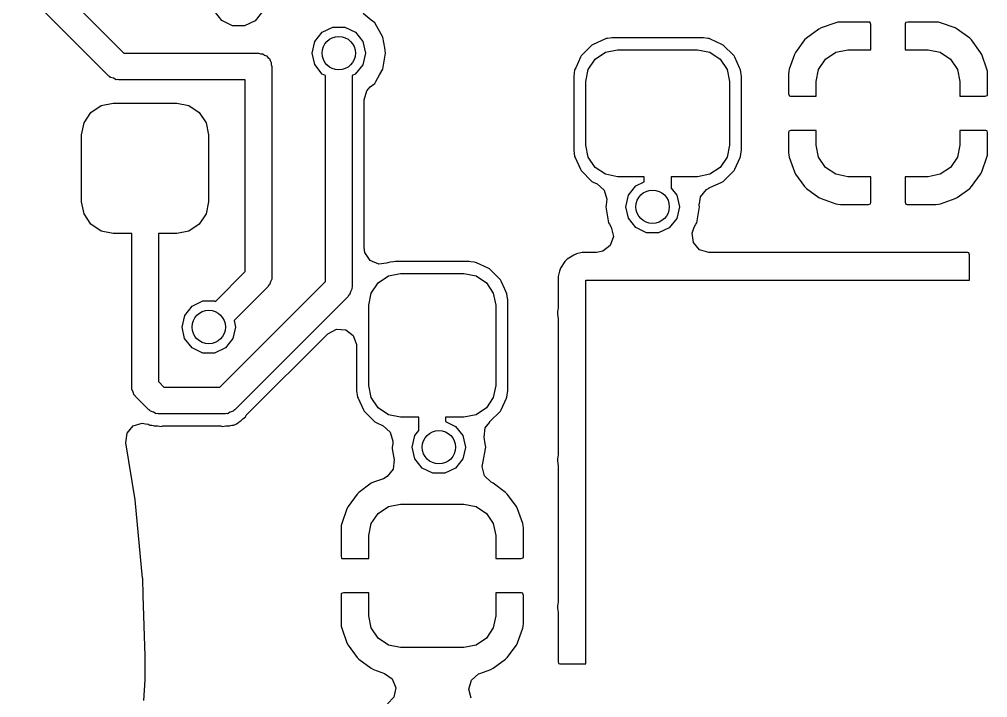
# Model space of a CAD drawing. Extents: x 115.8 to 161.6, y -138.1 to -93.2.
# Drawn here: x 146.81 to 154.06, y -115.57 to -110.5 of the extents above; entities that cross this region are included whole.
import ezdxf

# ---------------------------------------------------------------- set-up
doc = ezdxf.new("R2010")
doc.units = 0
doc.layers.add('BLACK', color=7, linetype='CONTINUOUS')

msp = doc.modelspace()

# ---------------------------------------------------------------- linework, layer by layer
at = {"layer": 'BLACK', "linetype": 'CONTINUOUS'}
for p, q in [((146.921, -110.079), (147.591, -110.75)), ((147.479, -110.921), (146.809, -110.25)), ((148.325, -110.506), (148.27, -110.436)), ((148.63, -110.437), (148.574, -110.507)), ((149.444, -110.504), (149.384, -110.453)), ((148.405, -110.545), (148.325, -110.506)), ((148.494, -110.545), (148.405, -110.545)), ((148.574, -110.507), (148.494, -110.545)), ((149.469, -110.524), (149.444, -110.504)), ((149.53, -110.63), (149.469, -110.524)), ((152.921, -110.522), (152.811, -110.561)), ((152.936, -110.519), (152.921, -110.522)), ((152.956, -110.517), (152.936, -110.519)), ((152.962, -110.517), (152.956, -110.517)), ((153.17, -110.517), (152.962, -110.517)), ((153.178, -110.519), (153.17, -110.517)), ((153.179, -110.52), (153.178, -110.519)), ((153.183, -110.535), (153.179, -110.52)), ((153.183, -110.725), (153.183, -110.535)), ((153.443, -110.523), (153.441, -110.531)), ((153.441, -110.531), (153.441, -110.725)), ((153.444, -110.521), (153.443, -110.523)), ((153.46, -110.517), (153.444, -110.521)), ((153.663, -110.517), (153.46, -110.517)), ((153.669, -110.517), (153.663, -110.517)), ((153.689, -110.519), (153.669, -110.517)), ((153.704, -110.522), (153.689, -110.519)), ((153.814, -110.561), (153.704, -110.522)), ((149.02, -110.663), (149.075, -110.593)), ((149.075, -110.593), (149.156, -110.555)), ((149.156, -110.555), (149.245, -110.555)), ((149.245, -110.555), (149.325, -110.594)), ((149.325, -110.594), (149.38, -110.663)), ((152.794, -110.57), (152.701, -110.638)), ((152.811, -110.561), (152.794, -110.57)), ((153.831, -110.57), (153.814, -110.561)), ((153.924, -110.638), (153.831, -110.57)), ((149, -110.75), (149.02, -110.663)), ((149.38, -110.663), (149.4, -110.75)), ((149.544, -110.711), (149.53, -110.63)), ((151.096, -110.69), (151.015, -110.771)), ((151.106, -110.685), (151.096, -110.69)), ((151.193, -110.645), (151.106, -110.685)), ((151.201, -110.641), (151.193, -110.645)), ((151.193, -110.645), (151.193, -110.645)), ((151.211, -110.64), (151.201, -110.641)), ((151.245, -110.635), (151.211, -110.64)), ((151.211, -110.64), (151.211, -110.64)), ((151.249, -110.634), (151.245, -110.635)), ((151.245, -110.635), (151.245, -110.635)), ((151.926, -110.634), (151.249, -110.634)), ((151.93, -110.635), (151.926, -110.634)), ((151.964, -110.64), (151.93, -110.635)), ((151.93, -110.635), (151.93, -110.635)), ((151.974, -110.641), (151.964, -110.64)), ((151.964, -110.64), (151.964, -110.64)), ((151.982, -110.645), (151.974, -110.641)), ((152.069, -110.685), (151.982, -110.645)), ((151.982, -110.645), (151.982, -110.645)), ((152.079, -110.69), (152.069, -110.685)), ((152.16, -110.771), (152.079, -110.69)), ((152.688, -110.651), (152.62, -110.744)), ((152.701, -110.638), (152.688, -110.651)), ((153.937, -110.651), (153.924, -110.638)), ((154.005, -110.744), (153.937, -110.651)), ((147.591, -110.75), (148.6, -110.75)), ((148.6, -110.75), (148.615, -110.755)), ((148.615, -110.755), (148.631, -110.755)), ((148.631, -110.755), (148.644, -110.764)), ((148.644, -110.764), (148.659, -110.769)), ((149.02, -110.836), (149, -110.75)), ((149.4, -110.751), (149.38, -110.837)), ((149.4, -110.75), (149.4, -110.751)), ((149.53, -110.87), (149.551, -110.75)), ((149.548, -110.731), (149.544, -110.711)), ((149.551, -110.75), (149.548, -110.731)), ((151.12, -110.795), (151.197, -110.743)), ((151.197, -110.743), (151.287, -110.725)), ((151.287, -110.725), (151.887, -110.725)), ((151.887, -110.725), (151.978, -110.743)), ((151.978, -110.743), (152.055, -110.795)), ((152.611, -110.761), (152.572, -110.871)), ((152.62, -110.744), (152.611, -110.761)), ((152.845, -110.795), (152.922, -110.743)), ((152.922, -110.743), (153.012, -110.725)), ((153.012, -110.725), (153.183, -110.725)), ((153.441, -110.725), (153.612, -110.725)), ((153.612, -110.725), (153.703, -110.743)), ((153.703, -110.743), (153.78, -110.795)), ((154.014, -110.761), (154.005, -110.744)), ((154.053, -110.871), (154.014, -110.761)), ((148.659, -110.769), (148.668, -110.782)), ((148.668, -110.782), (148.681, -110.791)), ((148.681, -110.791), (148.686, -110.806)), ((148.686, -110.806), (148.695, -110.819)), ((148.695, -110.819), (148.695, -110.835)), ((148.695, -110.835), (148.7, -110.85)), ((149.075, -110.906), (149.02, -110.836)), ((149.38, -110.837), (149.324, -110.907)), ((151.01, -110.781), (150.974, -110.859)), ((151.015, -110.771), (151.01, -110.781)), ((151.01, -110.781), (151.01, -110.781)), ((151.068, -110.872), (151.12, -110.795)), ((152.055, -110.795), (152.107, -110.872)), ((152.165, -110.781), (152.16, -110.771)), ((152.201, -110.859), (152.165, -110.781)), ((152.165, -110.781), (152.165, -110.781)), ((152.793, -110.872), (152.845, -110.795)), ((153.78, -110.795), (153.832, -110.872)), ((148.7, -110.85), (148.7, -112.427)), ((149.1, -110.918), (149.075, -110.906)), ((149.324, -110.907), (149.3, -110.918)), ((149.505, -110.912), (149.53, -110.87)), ((150.966, -110.876), (150.959, -110.924)), ((150.974, -110.859), (150.966, -110.876)), ((151.05, -110.962), (151.068, -110.872)), ((152.107, -110.872), (152.125, -110.962)), ((152.209, -110.876), (152.201, -110.859)), ((152.215, -110.924), (152.209, -110.876)), ((152.569, -110.886), (152.567, -110.906)), ((152.567, -110.906), (152.567, -110.912)), ((152.572, -110.871), (152.569, -110.886)), ((152.775, -110.962), (152.793, -110.872)), ((153.832, -110.872), (153.85, -110.962)), ((154.056, -110.886), (154.053, -110.871)), ((154.058, -110.906), (154.056, -110.886)), ((154.058, -110.912), (154.058, -110.906)), ((147.486, -110.924), (147.479, -110.921)), ((147.491, -110.931), (147.486, -110.924)), ((147.513, -110.938), (147.491, -110.931)), ((147.534, -110.949), (147.513, -110.938)), ((147.542, -110.948), (147.534, -110.949)), ((147.55, -110.95), (147.542, -110.948)), ((148.5, -110.95), (147.55, -110.95)), ((148.5, -112.385), (148.5, -110.95)), ((149.1, -112.459), (149.1, -110.918)), ((149.3, -110.918), (149.3, -112.5)), ((149.436, -111.003), (149.469, -110.976)), ((149.469, -110.976), (149.477, -110.962)), ((149.477, -110.962), (149.505, -110.912)), ((150.959, -110.924), (150.959, -111.476)), ((151.05, -111.438), (151.05, -110.962)), ((152.125, -110.962), (152.125, -111.438)), ((152.215, -111.476), (152.215, -110.924)), ((152.567, -110.912), (152.567, -111.053)), ((152.775, -111.071), (152.775, -110.962)), ((153.85, -110.962), (153.85, -111.071)), ((154.058, -111.057), (154.058, -110.912)), ((149.391, -111.1), (149.411, -111.032)), ((149.411, -111.032), (149.436, -111.003)), ((152.567, -111.053), (152.571, -111.068)), ((147.422, -111.143), (147.512, -111.125)), ((147.512, -111.125), (147.987, -111.125)), ((147.987, -111.125), (148.078, -111.143)), ((149.391, -112.205), (149.391, -111.1)), ((152.571, -111.068), (152.573, -111.069)), ((152.573, -111.069), (152.581, -111.071)), ((152.581, -111.071), (152.775, -111.071)), ((153.85, -111.071), (154.04, -111.071)), ((154.04, -111.071), (154.055, -111.067)), ((154.055, -111.067), (154.056, -111.065)), ((154.056, -111.065), (154.058, -111.057)), ((147.293, -111.272), (147.345, -111.195)), ((147.345, -111.195), (147.422, -111.143)), ((148.078, -111.143), (148.155, -111.195)), ((148.155, -111.195), (148.207, -111.272)), ((147.275, -111.362), (147.293, -111.272)), ((148.207, -111.272), (148.225, -111.362)), ((152.569, -111.335), (152.567, -111.343)), ((152.567, -111.343), (152.567, -111.488)), ((152.57, -111.333), (152.569, -111.335)), ((152.585, -111.329), (152.57, -111.333)), ((152.775, -111.329), (152.585, -111.329)), ((152.775, -111.438), (152.775, -111.329)), ((154.044, -111.329), (153.85, -111.329)), ((153.85, -111.329), (153.85, -111.438)), ((154.052, -111.331), (154.044, -111.329)), ((154.054, -111.332), (154.052, -111.331)), ((154.058, -111.347), (154.054, -111.332)), ((147.275, -111.862), (147.275, -111.362)), ((148.225, -111.362), (148.225, -111.862)), ((154.058, -111.488), (154.058, -111.347)), ((150.959, -111.476), (150.966, -111.524)), ((151.068, -111.528), (151.05, -111.438)), ((152.125, -111.438), (152.107, -111.528)), ((152.209, -111.524), (152.214, -111.488)), ((152.214, -111.488), (152.215, -111.476)), ((152.567, -111.488), (152.567, -111.494)), ((152.793, -111.528), (152.775, -111.438)), ((153.85, -111.438), (153.832, -111.528)), ((154.058, -111.494), (154.058, -111.488)), ((150.966, -111.524), (150.97, -111.532)), ((150.97, -111.532), (150.97, -111.532)), ((150.97, -111.532), (151.01, -111.619)), ((151.12, -111.605), (151.068, -111.528)), ((152.107, -111.528), (152.055, -111.605)), ((152.165, -111.619), (152.205, -111.532)), ((152.205, -111.532), (152.209, -111.524)), ((152.205, -111.532), (152.205, -111.532)), ((152.567, -111.494), (152.569, -111.514)), ((152.569, -111.514), (152.572, -111.529)), ((152.572, -111.529), (152.611, -111.639)), ((152.845, -111.605), (152.793, -111.528)), ((153.832, -111.528), (153.78, -111.605)), ((154.014, -111.639), (154.053, -111.529)), ((154.053, -111.529), (154.056, -111.514)), ((154.056, -111.514), (154.058, -111.494)), ((151.01, -111.619), (151.015, -111.629)), ((151.015, -111.629), (151.096, -111.71)), ((151.197, -111.657), (151.12, -111.605)), ((152.055, -111.605), (151.978, -111.657)), ((152.079, -111.71), (152.16, -111.629)), ((152.16, -111.629), (152.165, -111.619)), ((152.922, -111.657), (152.845, -111.605)), ((153.78, -111.605), (153.703, -111.657)), ((151.287, -111.675), (151.197, -111.657)), ((151.487, -111.675), (151.287, -111.675)), ((151.487, -111.714), (151.487, -111.675)), ((151.887, -111.675), (151.688, -111.675)), ((151.688, -111.675), (151.688, -111.76)), ((151.978, -111.657), (151.887, -111.675)), ((152.611, -111.639), (152.62, -111.656)), ((152.62, -111.656), (152.688, -111.749)), ((153.012, -111.675), (152.922, -111.657)), ((153.183, -111.675), (153.012, -111.675)), ((153.183, -111.869), (153.183, -111.675)), ((153.612, -111.675), (153.441, -111.675)), ((153.441, -111.675), (153.441, -111.865)), ((153.703, -111.657), (153.612, -111.675)), ((153.937, -111.749), (154.005, -111.656)), ((154.005, -111.656), (154.014, -111.639)), ((151.096, -111.71), (151.106, -111.715)), ((151.106, -111.715), (151.106, -111.715)), ((151.106, -111.715), (151.135, -111.728)), ((151.135, -111.728), (151.188, -111.775)), ((151.188, -111.775), (151.207, -111.843)), ((151.37, -111.813), (151.425, -111.743)), ((151.425, -111.743), (151.487, -111.714)), ((151.688, -111.76), (151.73, -111.813)), ((151.908, -111.826), (151.953, -111.77)), ((151.953, -111.77), (151.974, -111.76)), ((151.974, -111.759), (152.069, -111.715)), ((151.974, -111.76), (151.974, -111.759)), ((152.069, -111.715), (152.079, -111.71)), ((152.069, -111.715), (152.069, -111.715)), ((152.688, -111.749), (152.701, -111.762)), ((152.701, -111.762), (152.794, -111.83)), ((153.831, -111.83), (153.924, -111.762)), ((153.924, -111.762), (153.937, -111.749)), ((151.207, -111.843), (151.205, -111.864)), ((151.35, -111.9), (151.37, -111.813)), ((151.73, -111.813), (151.75, -111.9)), ((151.902, -111.878), (151.908, -111.826)), ((152.794, -111.83), (152.811, -111.839)), ((152.811, -111.839), (152.921, -111.878)), ((153.704, -111.878), (153.814, -111.839)), ((153.814, -111.839), (153.831, -111.83)), ((147.293, -111.953), (147.275, -111.862)), ((148.225, -111.862), (148.207, -111.953)), ((151.201, -111.889), (151.199, -111.9)), ((151.199, -111.9), (151.22, -112.02)), ((151.205, -111.864), (151.201, -111.889)), ((151.201, -111.889), (151.201, -111.889)), ((151.37, -111.986), (151.35, -111.9)), ((151.75, -111.901), (151.73, -111.987)), ((151.75, -111.9), (151.75, -111.901)), ((151.88, -112.02), (151.901, -111.9)), ((151.899, -111.889), (151.899, -111.878)), ((151.899, -111.878), (151.902, -111.878)), ((151.901, -111.9), (151.899, -111.889)), ((152.921, -111.878), (152.936, -111.881)), ((152.936, -111.881), (152.956, -111.883)), ((152.956, -111.883), (152.962, -111.883)), ((152.962, -111.883), (153.165, -111.883)), ((153.165, -111.883), (153.181, -111.879)), ((153.181, -111.879), (153.182, -111.877)), ((153.182, -111.877), (153.183, -111.869)), ((153.441, -111.865), (153.446, -111.88)), ((153.446, -111.88), (153.447, -111.881)), ((153.447, -111.881), (153.455, -111.883)), ((153.455, -111.883), (153.663, -111.883)), ((153.663, -111.883), (153.669, -111.883)), ((153.669, -111.883), (153.689, -111.881)), ((153.689, -111.881), (153.704, -111.878)), ((147.345, -112.03), (147.293, -111.953)), ((148.207, -111.953), (148.155, -112.03)), ((151.425, -112.056), (151.37, -111.986)), ((151.73, -111.987), (151.674, -112.057)), ((147.422, -112.082), (147.345, -112.03)), ((148.155, -112.03), (148.078, -112.082)), ((151.22, -112.02), (151.226, -112.03)), ((151.226, -112.03), (151.226, -112.03)), ((151.226, -112.03), (151.239, -112.053)), ((151.239, -112.053), (151.256, -112.122)), ((151.505, -112.095), (151.425, -112.056)), ((151.674, -112.057), (151.594, -112.095)), ((151.845, -112.098), (151.861, -112.053)), ((151.861, -112.053), (151.874, -112.03)), ((151.874, -112.03), (151.88, -112.02)), ((151.874, -112.03), (151.874, -112.03)), ((147.512, -112.1), (147.422, -112.082)), ((147.65, -112.1), (147.512, -112.1)), ((147.65, -113.25), (147.65, -112.1)), ((147.987, -112.1), (147.85, -112.1)), ((147.85, -112.1), (147.85, -113.209)), ((148.078, -112.082), (147.987, -112.1)), ((151.256, -112.122), (151.233, -112.189)), ((151.594, -112.095), (151.505, -112.095)), ((151.855, -112.168), (151.845, -112.098)), ((149.396, -112.241), (149.391, -112.205)), ((151.233, -112.189), (151.177, -112.233)), ((151.902, -112.222), (151.855, -112.168)), ((149.435, -112.301), (149.396, -112.241)), ((150.959, -112.261), (150.91, -112.293)), ((150.981, -112.252), (150.959, -112.261)), ((151.023, -112.243), (150.981, -112.252)), ((151.036, -112.242), (151.023, -112.243)), ((151.13, -112.242), (151.036, -112.242)), ((151.177, -112.233), (151.13, -112.242)), ((151.97, -112.242), (151.902, -112.222)), ((152.335, -112.242), (151.97, -112.242)), ((152.341, -112.242), (152.335, -112.242)), ((152.407, -112.242), (152.341, -112.242)), ((152.408, -112.242), (152.407, -112.242)), ((153.435, -112.242), (152.408, -112.242)), ((153.441, -112.242), (153.435, -112.242)), ((153.507, -112.242), (153.441, -112.242)), ((153.508, -112.242), (153.507, -112.242)), ((153.907, -112.242), (153.508, -112.242)), ((153.915, -112.244), (153.907, -112.242)), ((153.917, -112.245), (153.915, -112.244)), ((153.921, -112.26), (153.917, -112.245)), ((153.921, -112.45), (153.921, -112.26)), ((149.5, -112.33), (149.435, -112.301)), ((149.558, -112.321), (149.5, -112.33)), ((149.568, -112.32), (149.558, -112.323)), ((149.558, -112.323), (149.558, -112.321)), ((149.576, -112.316), (149.568, -112.32)), ((149.586, -112.315), (149.576, -112.316)), ((149.611, -112.311), (149.586, -112.315)), ((149.586, -112.315), (149.586, -112.315)), ((149.624, -112.309), (149.611, -112.311)), ((150.176, -112.309), (149.624, -112.309)), ((150.189, -112.311), (150.176, -112.309)), ((150.214, -112.315), (150.189, -112.311)), ((150.224, -112.316), (150.214, -112.315)), ((150.214, -112.315), (150.214, -112.315)), ((150.232, -112.32), (150.224, -112.316)), ((150.319, -112.36), (150.232, -112.32)), ((150.232, -112.32), (150.232, -112.32)), ((150.861, -112.359), (150.852, -112.381)), ((150.893, -112.31), (150.861, -112.359)), ((150.91, -112.293), (150.893, -112.31)), ((148.277, -112.608), (148.5, -112.385)), ((148.7, -112.427), (148.698, -112.434)), ((149.495, -112.47), (149.572, -112.418)), ((149.572, -112.418), (149.662, -112.4)), ((149.662, -112.4), (150.137, -112.4)), ((150.137, -112.4), (150.228, -112.418)), ((150.228, -112.418), (150.305, -112.47)), ((150.329, -112.365), (150.319, -112.36)), ((150.41, -112.446), (150.329, -112.365)), ((150.843, -112.423), (150.842, -112.436)), ((150.852, -112.381), (150.843, -112.423)), ((148.309, -113.25), (149.1, -112.459)), ((148.671, -112.497), (148.416, -112.752)), ((148.674, -112.49), (148.671, -112.497)), ((148.681, -112.485), (148.674, -112.49)), ((148.688, -112.463), (148.681, -112.485)), ((148.699, -112.442), (148.688, -112.463)), ((148.698, -112.434), (148.699, -112.442)), ((149.3, -112.5), (149.298, -112.508)), ((149.443, -112.547), (149.495, -112.47)), ((150.305, -112.47), (150.357, -112.547)), ((150.415, -112.456), (150.41, -112.446)), ((150.443, -112.517), (150.415, -112.456)), ((150.415, -112.456), (150.415, -112.456)), ((150.842, -112.436), (150.842, -112.655)), ((151.05, -115.321), (151.05, -112.45)), ((151.05, -112.45), (153.921, -112.45)), ((149.271, -112.571), (148.421, -113.421)), ((149.274, -112.564), (149.271, -112.571)), ((149.281, -112.559), (149.274, -112.564)), ((149.288, -112.537), (149.281, -112.559)), ((149.299, -112.516), (149.288, -112.537)), ((149.298, -112.508), (149.299, -112.516)), ((149.425, -112.637), (149.443, -112.547)), ((150.357, -112.547), (150.375, -112.637)), ((150.459, -112.551), (150.443, -112.517)), ((150.465, -112.599), (150.459, -112.551)), ((148.047, -112.713), (148.102, -112.643)), ((148.102, -112.643), (148.182, -112.605)), ((148.182, -112.605), (148.271, -112.605)), ((148.271, -112.605), (148.277, -112.608)), ((149.425, -113.237), (149.425, -112.637)), ((150.375, -112.637), (150.375, -113.237)), ((150.465, -113.276), (150.465, -112.599)), ((148.027, -112.8), (148.047, -112.713)), ((150.839, -112.685), (150.838, -112.703)), ((150.838, -112.703), (150.841, -112.722)), ((150.84, -112.674), (150.839, -112.685)), ((150.842, -112.655), (150.84, -112.674)), ((148.416, -112.752), (148.427, -112.8)), ((150.841, -112.722), (150.842, -112.738)), ((150.842, -112.738), (150.842, -113.755)), ((148.046, -112.886), (148.027, -112.8)), ((148.427, -112.801), (148.406, -112.887)), ((148.427, -112.8), (148.427, -112.801)), ((148.508, -113.461), (149.119, -112.85)), ((149.119, -112.85), (149.182, -112.816)), ((149.182, -112.816), (149.253, -112.821)), ((149.253, -112.821), (149.309, -112.864)), ((149.309, -112.864), (149.334, -112.93)), ((148.102, -112.956), (148.046, -112.886)), ((148.406, -112.887), (148.351, -112.957)), ((149.334, -112.93), (149.334, -112.939)), ((149.334, -112.939), (149.334, -113.276)), ((148.182, -112.995), (148.102, -112.956)), ((148.271, -112.995), (148.182, -112.995)), ((148.351, -112.957), (148.271, -112.995)), ((147.85, -113.209), (147.891, -113.25)), ((147.652, -113.258), (147.65, -113.25)), ((147.651, -113.266), (147.652, -113.258)), ((147.662, -113.287), (147.651, -113.266)), ((147.669, -113.309), (147.662, -113.287)), ((147.891, -113.25), (148.309, -113.25)), ((149.334, -113.276), (149.341, -113.324)), ((149.443, -113.328), (149.425, -113.237)), ((150.375, -113.237), (150.357, -113.328)), ((150.459, -113.324), (150.465, -113.276)), ((147.676, -113.314), (147.669, -113.309)), ((147.679, -113.321), (147.676, -113.314)), ((147.779, -113.421), (147.679, -113.321)), ((149.341, -113.324), (149.345, -113.332)), ((149.345, -113.332), (149.345, -113.332)), ((149.345, -113.332), (149.385, -113.419)), ((149.495, -113.405), (149.443, -113.328)), ((150.357, -113.328), (150.305, -113.405)), ((150.415, -113.419), (150.455, -113.332)), ((150.455, -113.332), (150.459, -113.324)), ((150.455, -113.332), (150.455, -113.332)), ((147.786, -113.424), (147.779, -113.421)), ((147.791, -113.431), (147.786, -113.424)), ((147.813, -113.438), (147.791, -113.431)), ((147.834, -113.449), (147.813, -113.438)), ((148.387, -113.438), (148.366, -113.449)), ((148.409, -113.431), (148.387, -113.438)), ((148.414, -113.424), (148.409, -113.431)), ((148.421, -113.421), (148.414, -113.424)), ((149.385, -113.419), (149.39, -113.429)), ((149.39, -113.429), (149.471, -113.51)), ((149.572, -113.457), (149.495, -113.405)), ((150.305, -113.405), (150.228, -113.457)), ((150.329, -113.51), (150.41, -113.429)), ((150.41, -113.429), (150.415, -113.419)), ((147.842, -113.448), (147.834, -113.449)), ((147.85, -113.45), (147.842, -113.448)), ((148.35, -113.45), (147.85, -113.45)), ((148.358, -113.448), (148.35, -113.45)), ((148.366, -113.449), (148.358, -113.448)), ((148.435, -113.526), (148.446, -113.517)), ((148.446, -113.517), (148.455, -113.51)), ((148.446, -113.517), (148.446, -113.517)), ((148.455, -113.51), (148.461, -113.506)), ((148.461, -113.506), (148.463, -113.504)), ((148.463, -113.504), (148.469, -113.5)), ((148.469, -113.5), (148.474, -113.495)), ((148.474, -113.495), (148.477, -113.493)), ((148.477, -113.493), (148.483, -113.488)), ((148.483, -113.488), (148.503, -113.472)), ((148.503, -113.472), (148.507, -113.462)), ((148.507, -113.462), (148.508, -113.461)), ((149.471, -113.51), (149.481, -113.515)), ((149.481, -113.515), (149.481, -113.515)), ((149.481, -113.515), (149.533, -113.539)), ((149.662, -113.475), (149.572, -113.457)), ((149.8, -113.475), (149.662, -113.475)), ((149.8, -113.575), (149.8, -113.475)), ((150.137, -113.475), (150, -113.475)), ((150, -113.475), (150, -113.508)), ((150, -113.508), (150.075, -113.544)), ((150.228, -113.457), (150.137, -113.475)), ((150.296, -113.555), (150.33, -113.512)), ((150.33, -113.512), (150.329, -113.51)), ((147.615, -113.595), (147.66, -113.541)), ((147.66, -113.541), (147.728, -113.52)), ((147.728, -113.52), (147.765, -113.528)), ((147.765, -113.528), (147.765, -113.526)), ((147.765, -113.526), (147.775, -113.528)), ((147.775, -113.528), (147.776, -113.529)), ((147.776, -113.529), (147.785, -113.534)), ((147.785, -113.534), (147.8, -113.536)), ((147.8, -113.536), (147.8, -113.536)), ((147.8, -113.536), (147.811, -113.537)), ((147.811, -113.537), (147.818, -113.539)), ((147.818, -113.539), (147.821, -113.539)), ((147.821, -113.539), (147.828, -113.54)), ((147.828, -113.54), (147.835, -113.54)), ((147.835, -113.54), (147.839, -113.541)), ((147.839, -113.541), (147.846, -113.541)), ((147.846, -113.541), (147.858, -113.543)), ((147.858, -113.543), (147.858, -113.543)), ((147.858, -113.543), (147.872, -113.544)), ((147.872, -113.544), (147.882, -113.541)), ((147.882, -113.541), (147.883, -113.54)), ((147.883, -113.54), (148.317, -113.54)), ((148.317, -113.54), (148.318, -113.541)), ((148.318, -113.541), (148.328, -113.544)), ((148.328, -113.544), (148.342, -113.543)), ((148.342, -113.543), (148.354, -113.541)), ((148.342, -113.543), (148.342, -113.543)), ((148.354, -113.541), (148.361, -113.541)), ((148.361, -113.541), (148.364, -113.54)), ((148.364, -113.54), (148.371, -113.54)), ((148.371, -113.54), (148.378, -113.539)), ((148.378, -113.539), (148.382, -113.539)), ((148.382, -113.539), (148.389, -113.537)), ((148.389, -113.537), (148.4, -113.536)), ((148.4, -113.536), (148.414, -113.535)), ((148.4, -113.536), (148.4, -113.536)), ((148.414, -113.535), (148.424, -113.529)), ((148.424, -113.529), (148.435, -113.526)), ((149.533, -113.539), (149.586, -113.586)), ((149.586, -113.586), (149.605, -113.654)), ((149.77, -113.613), (149.8, -113.575)), ((150.075, -113.544), (150.13, -113.613)), ((150.288, -113.625), (150.296, -113.555)), ((147.606, -113.666), (147.615, -113.595)), ((149.605, -113.654), (149.604, -113.675)), ((149.75, -113.7), (149.77, -113.613)), ((150.13, -113.613), (150.15, -113.7)), ((150.296, -113.675), (150.288, -113.625)), ((147.675, -114.093), (147.606, -113.666)), ((149.604, -113.675), (149.599, -113.7)), ((149.599, -113.7), (149.601, -113.711)), ((149.601, -113.711), (149.616, -113.795)), ((149.77, -113.786), (149.75, -113.7)), ((150.15, -113.701), (150.13, -113.787)), ((150.15, -113.7), (150.15, -113.701)), ((150.282, -113.806), (150.299, -113.711)), ((150.301, -113.7), (150.296, -113.675)), ((150.299, -113.711), (150.301, -113.7)), ((149.616, -113.795), (149.608, -113.865)), ((149.825, -113.856), (149.77, -113.786)), ((150.13, -113.787), (150.074, -113.857)), ((150.28, -113.82), (150.282, -113.806)), ((150.839, -113.785), (150.838, -113.803)), ((150.838, -113.803), (150.841, -113.822)), ((150.84, -113.774), (150.839, -113.785)), ((150.842, -113.755), (150.84, -113.774)), ((149.608, -113.865), (149.563, -113.92)), ((149.905, -113.895), (149.825, -113.856)), ((150.074, -113.857), (149.994, -113.895)), ((150.275, -113.844), (150.279, -113.82)), ((150.291, -113.913), (150.275, -113.844)), ((150.279, -113.82), (150.28, -113.82)), ((150.841, -113.822), (150.842, -113.838)), ((150.842, -113.838), (150.842, -114.855)), ((149.534, -113.936), (149.461, -113.961)), ((149.563, -113.92), (149.534, -113.936)), ((149.994, -113.895), (149.905, -113.895)), ((150.341, -113.962), (150.291, -113.913)), ((149.444, -113.97), (149.351, -114.038)), ((149.461, -113.961), (149.444, -113.97)), ((150.356, -113.97), (150.341, -113.962)), ((150.449, -114.038), (150.356, -113.97)), ((147.676, -114.095), (147.675, -114.093)), ((147.675, -114.093), (147.675, -114.093)), ((147.732, -114.679), (147.676, -114.095)), ((149.338, -114.051), (149.27, -114.144)), ((149.351, -114.038), (149.338, -114.051)), ((150.462, -114.051), (150.449, -114.038)), ((150.53, -114.144), (150.462, -114.051)), ((149.261, -114.161), (149.222, -114.271)), ((149.27, -114.144), (149.261, -114.161)), ((149.495, -114.195), (149.572, -114.143)), ((149.572, -114.143), (149.662, -114.125)), ((149.662, -114.125), (150.137, -114.125)), ((150.137, -114.125), (150.228, -114.143)), ((150.228, -114.143), (150.305, -114.195)), ((150.539, -114.161), (150.53, -114.144)), ((150.578, -114.271), (150.539, -114.161)), ((149.443, -114.272), (149.495, -114.195)), ((150.305, -114.195), (150.357, -114.272)), ((149.219, -114.286), (149.217, -114.306)), ((149.217, -114.306), (149.217, -114.312)), ((149.217, -114.312), (149.217, -114.515)), ((149.222, -114.271), (149.219, -114.286)), ((149.425, -114.362), (149.443, -114.272)), ((150.357, -114.272), (150.375, -114.362)), ((150.581, -114.286), (150.578, -114.271)), ((150.583, -114.306), (150.581, -114.286)), ((150.583, -114.312), (150.583, -114.306)), ((150.583, -114.52), (150.583, -114.312)), ((149.425, -114.533), (149.425, -114.362)), ((150.375, -114.362), (150.375, -114.533)), ((149.217, -114.515), (149.221, -114.531)), ((149.221, -114.531), (149.223, -114.532)), ((149.223, -114.532), (149.231, -114.533)), ((149.231, -114.533), (149.425, -114.533)), ((150.375, -114.533), (150.565, -114.533)), ((150.565, -114.533), (150.58, -114.529)), ((150.58, -114.529), (150.581, -114.528)), ((150.581, -114.528), (150.583, -114.52)), ((147.733, -114.681), (147.732, -114.679)), ((147.737, -114.81), (147.733, -114.681)), ((147.733, -114.681), (147.733, -114.681)), ((147.751, -115.265), (147.737, -114.81)), ((149.219, -114.797), (149.217, -114.805)), ((149.217, -114.805), (149.217, -115.013)), ((149.22, -114.796), (149.219, -114.797)), ((149.235, -114.791), (149.22, -114.796)), ((149.425, -114.791), (149.235, -114.791)), ((149.425, -114.962), (149.425, -114.791)), ((150.569, -114.791), (150.375, -114.791)), ((150.375, -114.791), (150.375, -114.962)), ((150.577, -114.793), (150.569, -114.791)), ((150.579, -114.794), (150.577, -114.793)), ((150.583, -114.81), (150.579, -114.794)), ((150.583, -115.013), (150.583, -114.81)), ((150.839, -114.885), (150.838, -114.903)), ((150.84, -114.874), (150.839, -114.885)), ((150.842, -114.855), (150.84, -114.874)), ((149.443, -115.053), (149.425, -114.962)), ((150.375, -114.962), (150.357, -115.053)), ((150.838, -114.903), (150.841, -114.922)), ((150.841, -114.922), (150.842, -114.938)), ((150.842, -114.938), (150.842, -115.303)), ((149.217, -115.013), (149.217, -115.019)), ((149.217, -115.019), (149.219, -115.039)), ((149.219, -115.039), (149.222, -115.054)), ((150.578, -115.054), (150.581, -115.039)), ((150.581, -115.039), (150.583, -115.019)), ((150.583, -115.019), (150.583, -115.013)), ((149.222, -115.054), (149.261, -115.164)), ((149.495, -115.13), (149.443, -115.053)), ((150.357, -115.053), (150.305, -115.13)), ((150.539, -115.164), (150.578, -115.054)), ((149.261, -115.164), (149.27, -115.181)), ((149.27, -115.181), (149.338, -115.274)), ((149.572, -115.182), (149.495, -115.13)), ((149.662, -115.2), (149.572, -115.182)), ((150.228, -115.182), (150.137, -115.2)), ((150.305, -115.13), (150.228, -115.182)), ((150.462, -115.274), (150.53, -115.181)), ((150.53, -115.181), (150.539, -115.164)), ((150.137, -115.2), (149.662, -115.2)), ((147.75, -115.373), (147.751, -115.266)), ((147.751, -115.266), (147.751, -115.265)), ((149.338, -115.274), (149.351, -115.287)), ((149.351, -115.287), (149.444, -115.355)), ((150.356, -115.355), (150.449, -115.287)), ((150.449, -115.287), (150.462, -115.274)), ((150.842, -115.303), (150.846, -115.318)), ((150.846, -115.318), (150.848, -115.319)), ((150.848, -115.319), (150.856, -115.321)), ((150.856, -115.321), (151.05, -115.321)), ((147.75, -115.439), (147.75, -115.373)), ((149.444, -115.355), (149.461, -115.364)), ((149.461, -115.364), (149.543, -115.393)), ((149.543, -115.393), (149.601, -115.434)), ((150.193, -115.443), (150.247, -115.397)), ((150.247, -115.397), (150.257, -115.393)), ((150.257, -115.393), (150.339, -115.364)), ((150.339, -115.364), (150.356, -115.355)), ((147.742, -115.597), (147.75, -115.441)), ((147.75, -115.441), (147.75, -115.439)), ((147.75, -115.441), (147.75, -115.441)), ((149.601, -115.434), (149.627, -115.5)), ((150.173, -115.511), (150.193, -115.443)), ((149.627, -115.5), (149.613, -115.57)), ((150.192, -115.579), (150.173, -115.511)), ((149.613, -115.57), (149.564, -115.621))]:
    msp.add_line(p, q, dxfattribs=at)
at = {"layer": 'BLACK'}
for centre in [(149.2, -110.75), (151.55, -111.9), (148.227, -112.8), (149.95, -113.7)]:
    msp.add_circle(centre, 0.125, dxfattribs=at)

doc.saveas('drawing.dxf')
